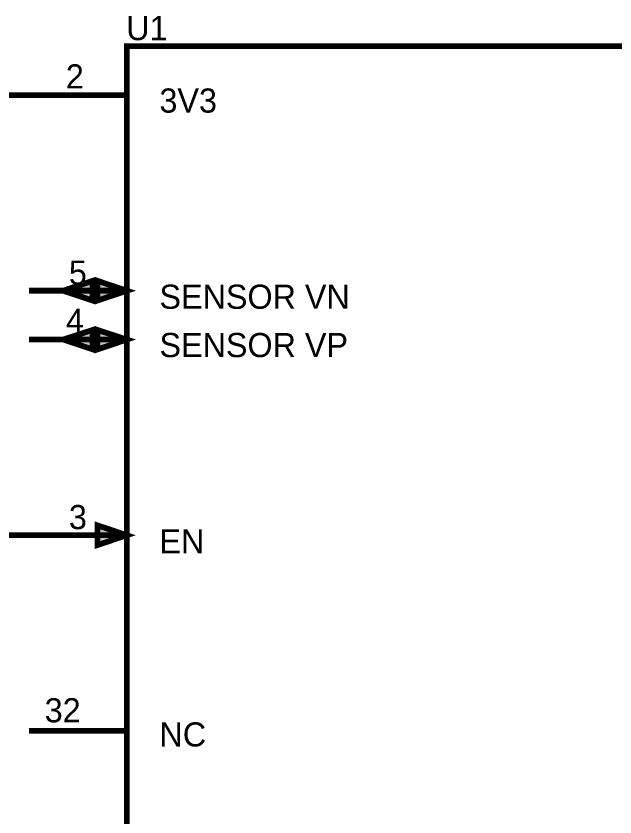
# Model space of a CAD drawing. Header units: inches. Extents: x 0 to 16.9, y 0 to 11.7.
# Drawn here: x 4.416 to 5.64, y 5.394 to 7.032 of the extents above; entities that cross this region are included whole.
import ezdxf

# ---------------------------------------------------------------- set-up
doc = ezdxf.new("R2010")
doc.units = ezdxf.units.IN
doc.header["$MEASUREMENT"] = 0
doc.layers.add('Sheet', color=255, linetype='Continuous')

msp = doc.modelspace()

# ---------------------------------------------------------------- linework, layer by layer
at = {"layer": 'Sheet'}
for points in [[(4.6427, 6.9701, 0.0118, 0.0118, 0), (5.9423, 6.9701, 0.0118, 0.0118, 0), (5.9423, 4.1699, 0.0118, 0.0118, 0), (4.6427, 4.1699, 0.0118, 0.0118, 0), (4.6427, 6.9701, 0.0118, 0.0118, 0)], [(4.6427, 6.9701, 0.0039, 0.0039, 0), (4.6427, 4.1699, 0.0039, 0.0039, 0), (5.9423, 4.1699, 0.0039, 0.0039, 0), (5.9423, 6.9701, 0.0039, 0.0039, 0), (4.6427, 6.9701, 0.0039, 0.0039, 0), (4.6427, 6.9701, 0.0039, 0.0039, 0)], [(4.5729, 6.4901, 0.0118, 0.0118, 0), (4.5729, 6.4499, 0.0118, 0.0118, 0), (4.5127, 6.47, 0.0118, 0.0118, 0), (4.5729, 6.4901, 0.0118, 0.0118, 0)], [(4.5729, 6.4901, 0.0039, 0.0039, 0), (4.5729, 6.4499, 0.0039, 0.0039, 0), (4.5127, 6.47, 0.0039, 0.0039, 0), (4.5729, 6.4901, 0.0039, 0.0039, 0)], [(4.5829, 6.4901, 0.0118, 0.0118, 0), (4.6427, 6.47, 0.0118, 0.0118, 0), (4.5829, 6.4499, 0.0118, 0.0118, 0), (4.5829, 6.4901, 0.0118, 0.0118, 0)], [(4.5829, 6.4901, 0.0039, 0.0039, 0), (4.6427, 6.47, 0.0039, 0.0039, 0), (4.5829, 6.4499, 0.0039, 0.0039, 0), (4.5829, 6.4901, 0.0039, 0.0039, 0)], [(4.5729, 6.3897, 0.0118, 0.0118, 0), (4.5729, 6.35, 0.0118, 0.0118, 0), (4.5127, 6.3701, 0.0118, 0.0118, 0), (4.5729, 6.3897, 0.0118, 0.0118, 0)], [(4.5729, 6.3897, 0.0039, 0.0039, 0), (4.5729, 6.35, 0.0039, 0.0039, 0), (4.5127, 6.3701, 0.0039, 0.0039, 0), (4.5729, 6.3897, 0.0039, 0.0039, 0)], [(4.5829, 6.3897, 0.0118, 0.0118, 0), (4.6427, 6.3701, 0.0118, 0.0118, 0), (4.5829, 6.35, 0.0118, 0.0118, 0), (4.5829, 6.3897, 0.0118, 0.0118, 0)], [(4.5829, 6.3897, 0.0039, 0.0039, 0), (4.6427, 6.3701, 0.0039, 0.0039, 0), (4.5829, 6.35, 0.0039, 0.0039, 0), (4.5829, 6.3897, 0.0039, 0.0039, 0)], [(4.5829, 5.99, 0.0118, 0.0118, 0), (4.6427, 5.9699, 0.0118, 0.0118, 0), (4.5829, 5.9499, 0.0118, 0.0118, 0), (4.5829, 5.99, 0.0118, 0.0118, 0)], [(4.5829, 5.99, 0.0039, 0.0039, 0), (4.6427, 5.9699, 0.0039, 0.0039, 0), (4.5829, 5.9499, 0.0039, 0.0039, 0), (4.5829, 5.99, 0.0039, 0.0039, 0)]]:
    msp.add_lwpolyline(points, format="xyseb", close=True, dxfattribs=at)
for points in [[(4.4429, 6.8697, 0.0118, 0.0118, 0), (3.8596, 6.8697, 0.0118, 0.0118, 0)], [(4.6427, 6.8697, 0.0118, 0.0118, 0), (4.4429, 6.8697, 0.0118, 0.0118, 0)], [(4.6427, 6.47, 0.0118, 0.0118, 0), (4.4429, 6.47, 0.0118, 0.0118, 0)], [(4.6427, 6.3701, 0.0118, 0.0118, 0), (4.4429, 6.3701, 0.0118, 0.0118, 0)], [(4.4429, 5.9699, 0.0118, 0.0118, 0), (4.2137, 5.9699, 0.0118, 0.0118, 0)], [(4.6427, 5.9699, 0.0118, 0.0118, 0), (4.4429, 5.9699, 0.0118, 0.0118, 0)], [(4.6427, 5.5698, 0.0118, 0.0118, 0), (4.4429, 5.5698, 0.0118, 0.0118, 0)]]:
    msp.add_lwpolyline(points, format="xyseb", dxfattribs=at)
for points in [[(4.5737, 6.4928), (4.5056, 6.4701), (4.5737, 6.4474)], [(4.5798, 6.4474), (4.6479, 6.4701), (4.5798, 6.4928)], [(4.5737, 6.3928), (4.5056, 6.3701), (4.5737, 6.3474)], [(4.5798, 6.3474), (4.6479, 6.3701), (4.5798, 6.3928)], [(4.5798, 5.9474), (4.6479, 5.9701), (4.5798, 5.9928)]]:
    msp.add_solid(points, dxfattribs=at)

# ---------------------------------------------------------------- texts
for s, height, p in [('U1', 0.04939, (4.6415, 6.9824)), ('2', 0.0494, (4.5181, 6.8836)), ('3V3', 0.04939, (4.7094, 6.8342)), ('5', 0.0494, (4.5243, 6.4823)), ('SENSOR VN', 0.04939, (4.7094, 6.433)), ('4', 0.0494, (4.5181, 6.3836)), ('SENSOR VP', 0.04939, (4.7094, 6.3342)), ('3', 0.0494, (4.5243, 5.9823)), ('EN', 0.04939, (4.7094, 5.9329)), ('32', 0.04939, (4.4749, 5.5872)), ('NC', 0.04939, (4.7094, 5.5378))]:
    msp.add_text(s, height=height, dxfattribs=at).set_placement(p)

doc.saveas('drawing.dxf')
